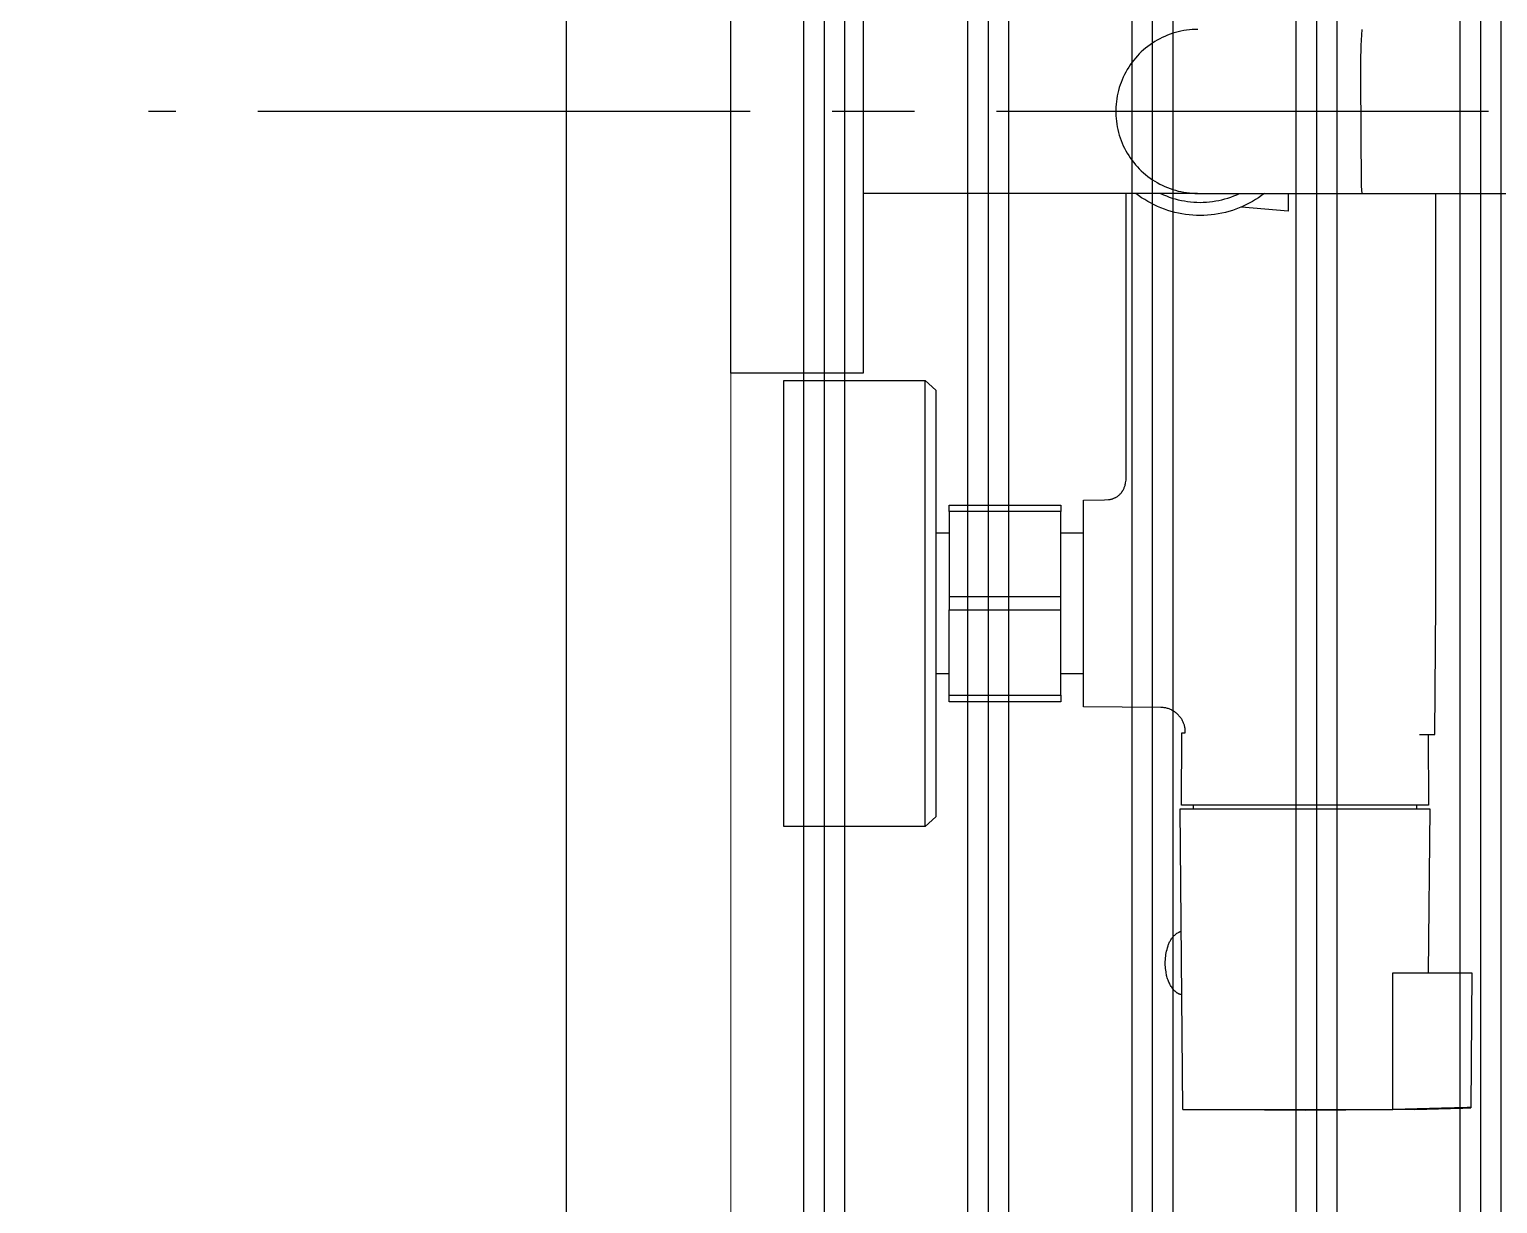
# Model space of a CAD drawing. Header units: inches. Extents: x -12478 to 399182, y -16583 to 525552.
# Drawn here: x 57992.5 to 58216.2, y 5479.4 to 5658.4 of the extents above; entities that cross this region are included whole.
import ezdxf

# ---------------------------------------------------------------- set-up
doc = ezdxf.new("R2010")
doc.units = ezdxf.units.IN
doc.header["$LTSCALE"] = 1000
doc.header["$MEASUREMENT"] = 0
doc.linetypes.add('CENTER2', pattern=[1.125, 0.75, -0.125, 0.125, -0.125])
for name, color, linetype in [('8', 8, 'Continuous'), ('A-ANNO-TXT3', 252, 'Continuous'), ('A-WALL', 7, 'Continuous')]:
    doc.layers.add(name, color=color, linetype=linetype)
doc.layers.add('CQ Marble', color=6, linetype='Continuous', lineweight=0)
doc.layers.add('Sanitary', color=253, linetype='Continuous', lineweight=0)
doc.layers.add('Default', color=7, linetype='Continuous', true_color=0x000000)

# ---------------------------------------------------------------- blocks, each defined once
blk = doc.blocks.new('Raindance S Showerpipe 300 1jet+thermostat 27114000 top')
at = {"layer": 'Default', "color": 0}
for p, q in [((300.88, -975.09), (380.69, -975.09)), ((300.88, -995.25), (300.88, -975.09)), ((231.79, -1004.69), (231.79, -983.19)), ((231.79, -983.19), (299.79, -983.19)), ((299.79, -983.19), (299.79, -1004.69)), ((380.69, -995.25), (300.88, -995.25)), ((328.28, -1046.18), (328.28, -995.25)), ((233.28, -1006.36), (231.79, -1004.69)), ((231.79, -1004.69), (282.09, -1004.69)), ((298.3, -1006.36), (233.28, -1006.36)), ((255.07, -1008.39), (255.07, -1006.36)), ((276.51, -1008.39), (276.51, -1006.36)), ((282.09, -1004.69), (294.73, -1004.69)), ((294.73, -1004.69), (298.52, -1004.69)), ((299.79, -1004.69), (298.3, -1006.36)), ((298.52, -1004.69), (299.48, -1004.69)), ((299.48, -1004.69), (299.72, -1004.69)), ((299.72, -1004.69), (299.77, -1004.69)), ((299.77, -1004.69), (299.78, -1004.69)), ((299.78, -1004.69), (299.79, -1004.69)), ((299.79, -1004.69), (299.79, -1004.69)), ((299.79, -1004.69), (299.79, -1004.69)), ((250.79, -1025.39), (250.79, -1008.39)), ((250.79, -1008.39), (251.79, -1008.39)), ((251.79, -1008.39), (251.79, -1025.39)), ((251.79, -1008.39), (264.79, -1008.39)), ((279.79, -1008.39), (264.79, -1008.39)), ((264.79, -1008.39), (264.79, -1025.39)), ((266.79, -1025.39), (266.79, -1008.39)), ((279.79, -1008.39), (280.79, -1008.39)), ((279.79, -1025.39), (279.79, -1008.39)), ((280.79, -1008.39), (280.79, -1025.39)), ((251.79, -1025.39), (250.79, -1025.39)), ((251.79, -1025.39), (266.79, -1025.39)), ((255.07, -1028.84), (255.07, -1025.39)), ((266.79, -1025.39), (279.79, -1025.39)), ((276.51, -1028.84), (276.51, -1025.39)), ((280.79, -1025.39), (279.79, -1025.39)), ((249.94, -1040.59), (250.04, -1028.84)), ((250.04, -1028.84), (281.54, -1028.84)), ((281.54, -1028.84), (281.56, -1032.02)), ((281.56, -1032.02), (281.61, -1032.66)), ((281.61, -1032.66), (281.62, -1032.7)), ((281.62, -1032.7), (281.63, -1032.8)), ((281.63, -1032.8), (281.65, -1032.9)), ((281.65, -1032.9), (281.67, -1033)), ((281.67, -1033), (281.69, -1033.09)), ((281.69, -1033.09), (281.72, -1033.19)), ((281.72, -1033.19), (281.75, -1033.28)), ((281.75, -1033.28), (281.78, -1033.37)), ((281.78, -1033.37), (281.82, -1033.47)), ((281.82, -1033.47), (281.86, -1033.56)), ((281.86, -1033.56), (281.9, -1033.64)), ((281.9, -1033.64), (281.94, -1033.73)), ((281.94, -1033.73), (281.99, -1033.82)), ((281.99, -1033.82), (282.04, -1033.9)), ((282.04, -1033.9), (282.1, -1033.99)), ((282.1, -1033.99), (282.15, -1034.07)), ((282.15, -1034.07), (282.21, -1034.14)), ((282.21, -1034.14), (282.28, -1034.22)), ((282.28, -1034.22), (282.34, -1034.3)), ((282.34, -1034.3), (282.41, -1034.37)), ((282.41, -1034.37), (282.48, -1034.44)), ((282.48, -1034.44), (282.55, -1034.5)), ((282.55, -1034.5), (282.62, -1034.57)), ((282.62, -1034.57), (282.7, -1034.63)), ((282.7, -1034.63), (282.78, -1034.69)), ((282.78, -1034.69), (282.86, -1034.75)), ((282.86, -1034.75), (282.94, -1034.8)), ((282.94, -1034.8), (283.04, -1034.86)), ((283.04, -1034.86), (283.14, -1034.91)), ((283.14, -1034.91), (283.24, -1034.96)), ((283.24, -1034.96), (283.35, -1035.01)), ((283.35, -1035.01), (283.45, -1035.05)), ((283.45, -1035.05), (283.56, -1035.09)), ((283.56, -1035.09), (283.67, -1035.13)), ((283.67, -1035.13), (283.78, -1035.16)), ((283.78, -1035.16), (283.91, -1035.2)), ((283.91, -1035.2), (284.05, -1035.23)), ((284.05, -1035.23), (284.18, -1035.25)), ((284.18, -1035.25), (284.37, -1035.29)), ((284.37, -1035.29), (284.57, -1035.31)), ((284.57, -1035.31), (284.77, -1035.33)), ((284.77, -1035.33), (284.96, -1035.34)), ((284.96, -1035.34), (285.16, -1035.34)), ((285.05, -1035.34), (285.08, -1035.34)), ((285.16, -1035.34), (328.28, -1035.34)), ((334.41, -1035.5), (334.04, -1035.72)), ((334.78, -1035.28), (334.41, -1035.5)), ((335.16, -1035.08), (334.78, -1035.28)), ((335.55, -1034.9), (335.16, -1035.08)), ((335.95, -1034.72), (335.55, -1034.9)), ((336.35, -1034.56), (335.95, -1034.72)), ((336.75, -1034.42), (336.35, -1034.56)), ((337.17, -1034.28), (336.75, -1034.42)), ((337.58, -1034.17), (337.17, -1034.28)), ((338, -1034.06), (337.58, -1034.17)), ((338.42, -1033.97), (338, -1034.06)), ((338.85, -1033.9), (338.42, -1033.97)), ((339.27, -1033.84), (338.85, -1033.9)), ((339.7, -1033.8), (339.27, -1033.84)), ((340.13, -1033.77), (339.7, -1033.8)), ((340.57, -1033.75), (340.13, -1033.77)), ((341, -1033.75), (340.57, -1033.75)), ((341.43, -1033.77), (341, -1033.75)), ((341.86, -1033.8), (341.43, -1033.77)), ((342.29, -1033.84), (341.86, -1033.8)), ((342.72, -1033.9), (342.29, -1033.84)), ((343.14, -1033.97), (342.72, -1033.9)), ((343.56, -1034.06), (343.14, -1033.97)), ((343.98, -1034.17), (343.56, -1034.06)), ((344.4, -1034.28), (343.98, -1034.17)), ((344.81, -1034.42), (344.4, -1034.28)), ((345.21, -1034.56), (344.81, -1034.42)), ((345.61, -1034.72), (345.21, -1034.56)), ((346.01, -1034.9), (345.61, -1034.72)), ((346.4, -1035.08), (346.01, -1034.9)), ((346.78, -1035.28), (346.4, -1035.08)), ((347.16, -1035.5), (346.78, -1035.28)), ((347.52, -1035.72), (347.16, -1035.5)), ((327.33, -1038.16), (327.63, -1037.69)), ((327.63, -1037.69), (327.95, -1037.23)), ((327.95, -1037.23), (328.28, -1036.79)), ((331.72, -1037.64), (331.43, -1037.96)), ((332.02, -1037.33), (331.72, -1037.64)), ((332.33, -1037.04), (332.02, -1037.33)), ((332.66, -1036.75), (332.33, -1037.04)), ((332.99, -1036.48), (332.66, -1036.75)), ((333.33, -1036.21), (332.99, -1036.48)), ((333.68, -1035.96), (333.33, -1036.21)), ((334.04, -1035.72), (333.68, -1035.96)), ((347.88, -1035.96), (347.52, -1035.72)), ((348.23, -1036.21), (347.88, -1035.96)), ((348.58, -1036.48), (348.23, -1036.21)), ((348.91, -1036.75), (348.58, -1036.48)), ((349.23, -1037.04), (348.91, -1036.75)), ((349.54, -1037.33), (349.23, -1037.04)), ((349.85, -1037.64), (349.54, -1037.33)), ((350.14, -1037.96), (349.85, -1037.64)), ((326.08, -1040.63), (326.29, -1040.12)), ((326.29, -1040.12), (326.53, -1039.61)), ((326.53, -1039.61), (326.78, -1039.12)), ((326.78, -1039.12), (327.04, -1038.63)), ((327.04, -1038.63), (327.33, -1038.16)), ((329.92, -1040.06), (329.71, -1040.44)), ((330.14, -1039.69), (329.92, -1040.06)), ((330.37, -1039.33), (330.14, -1039.69)), ((330.62, -1038.97), (330.37, -1039.33)), ((330.88, -1038.63), (330.62, -1038.97)), ((331.14, -1038.29), (330.88, -1038.63)), ((331.43, -1037.96), (331.14, -1038.29)), ((350.42, -1038.29), (350.14, -1037.96)), ((350.69, -1038.63), (350.42, -1038.29)), ((350.94, -1038.97), (350.69, -1038.63)), ((351.19, -1039.33), (350.94, -1038.97)), ((351.42, -1039.69), (351.19, -1039.33)), ((351.64, -1040.06), (351.42, -1039.69)), ((351.85, -1040.44), (351.64, -1040.06)), ((206.99, -1042.51), (207.13, -1042.4)), ((207.13, -1042.4), (207.28, -1042.29)), ((207.28, -1042.29), (207.43, -1042.19)), ((207.43, -1042.19), (207.58, -1042.1)), ((207.58, -1042.1), (207.74, -1042.01)), ((207.74, -1042.01), (207.9, -1041.93)), ((207.9, -1041.93), (208.06, -1041.85)), ((208.06, -1041.85), (208.23, -1041.78)), ((208.23, -1041.78), (208.39, -1041.71)), ((208.39, -1041.71), (208.56, -1041.65)), ((208.56, -1041.65), (208.74, -1041.59)), ((208.74, -1041.59), (208.91, -1041.54)), ((208.91, -1041.54), (209.08, -1041.5)), ((209.08, -1041.5), (209.26, -1041.46)), ((209.26, -1041.46), (209.44, -1041.43)), ((209.44, -1041.43), (209.62, -1041.41)), ((209.62, -1041.41), (209.88, -1041.37)), ((209.88, -1041.37), (210.15, -1041.34)), ((210.15, -1041.34), (210.41, -1041.31)), ((210.41, -1041.31), (210.68, -1041.3)), ((210.68, -1041.3), (210.95, -1041.29)), ((210.95, -1041.29), (211.21, -1041.3)), ((211.21, -1041.3), (211.48, -1041.31)), ((211.48, -1041.31), (211.75, -1041.33)), ((211.75, -1041.33), (212.01, -1041.36)), ((212.01, -1041.36), (212.28, -1041.4)), ((212.28, -1041.4), (212.54, -1041.44)), ((212.54, -1041.44), (212.8, -1041.5)), ((212.8, -1041.5), (213.06, -1041.56)), ((213.06, -1041.56), (213.32, -1041.64)), ((213.32, -1041.64), (213.45, -1041.67)), ((213.45, -1041.67), (213.58, -1041.71)), ((213.58, -1041.71), (213.71, -1041.75)), ((213.71, -1041.75), (213.83, -1041.79)), ((213.83, -1041.79), (213.95, -1041.84)), ((213.95, -1041.84), (214.08, -1041.9)), ((214.08, -1041.9), (214.2, -1041.96)), ((214.2, -1041.96), (214.31, -1042.02)), ((214.31, -1042.02), (214.43, -1042.09)), ((214.43, -1042.09), (214.54, -1042.16)), ((214.54, -1042.16), (214.65, -1042.24)), ((214.65, -1042.24), (214.76, -1042.31)), ((214.76, -1042.31), (214.86, -1042.4)), ((214.86, -1042.4), (214.97, -1042.48)), ((249.43, -1042.46), (249.49, -1042.34)), ((249.49, -1042.34), (249.55, -1042.22)), ((249.55, -1042.22), (249.61, -1042.1)), ((249.61, -1042.1), (249.66, -1041.98)), ((249.66, -1041.98), (249.71, -1041.86)), ((249.71, -1041.86), (249.76, -1041.73)), ((249.76, -1041.73), (249.79, -1041.61)), ((249.79, -1041.61), (249.83, -1041.48)), ((249.83, -1041.48), (249.86, -1041.36)), ((249.86, -1041.36), (249.88, -1041.23)), ((249.88, -1041.23), (249.9, -1041.11)), ((249.9, -1041.11), (249.92, -1040.98)), ((249.92, -1040.98), (249.93, -1040.85)), ((249.93, -1040.85), (249.94, -1040.72)), ((249.94, -1040.72), (249.94, -1040.59)), ((325.39, -1042.74), (325.54, -1042.21)), ((325.54, -1042.21), (325.7, -1041.68)), ((325.7, -1041.68), (325.88, -1041.15)), ((325.88, -1041.15), (326.08, -1040.63)), ((327.58, -1042.36), (327.44, -1042.82)), ((327.73, -1041.9), (327.58, -1042.36)), ((327.9, -1041.46), (327.73, -1041.9)), ((328.08, -1041.01), (327.9, -1041.46)), ((328.28, -1040.58), (328.08, -1041.01)), ((328.88, -1042.43), (328.76, -1042.84)), ((329.02, -1042.02), (328.88, -1042.43)), ((329.17, -1041.62), (329.02, -1042.02)), ((329.34, -1041.22), (329.17, -1041.62)), ((329.52, -1040.83), (329.34, -1041.22)), ((329.71, -1040.44), (329.52, -1040.83)), ((352.04, -1040.83), (351.85, -1040.44)), ((352.22, -1041.22), (352.04, -1040.83)), ((352.39, -1041.62), (352.22, -1041.22)), ((352.54, -1042.02), (352.39, -1041.62)), ((352.68, -1042.43), (352.54, -1042.02)), ((352.81, -1042.84), (352.68, -1042.43)), ((188.49, -1062.58), (188.66, -1044.03)), ((188.66, -1043.98), (234.49, -1043.58)), ((188.66, -1043.98), (188.66, -1043.98)), ((188.66, -1043.98), (188.66, -1047.41)), ((188.66, -1044.03), (188.66, -1043.98)), ((206.14, -1043.82), (206.15, -1043.76)), ((206.15, -1043.76), (206.17, -1043.69)), ((206.17, -1043.69), (206.19, -1043.62)), ((206.19, -1043.62), (206.21, -1043.56)), ((206.21, -1043.56), (206.23, -1043.49)), ((206.23, -1043.49), (206.25, -1043.43)), ((206.25, -1043.43), (206.28, -1043.36)), ((206.28, -1043.36), (206.31, -1043.3)), ((206.31, -1043.3), (206.34, -1043.24)), ((206.34, -1043.24), (206.38, -1043.18)), ((206.38, -1043.18), (206.41, -1043.12)), ((206.41, -1043.12), (206.45, -1043.06)), ((206.45, -1043.06), (206.49, -1043)), ((206.49, -1043), (206.53, -1042.95)), ((206.53, -1042.95), (206.57, -1042.89)), ((206.57, -1042.89), (206.62, -1042.84)), ((206.62, -1042.84), (206.67, -1042.79)), ((206.67, -1042.79), (206.71, -1042.74)), ((206.71, -1042.74), (206.85, -1042.62)), ((206.85, -1042.62), (206.99, -1042.51)), ((214.97, -1042.48), (215.06, -1042.57)), ((215.06, -1042.57), (215.16, -1042.67)), ((215.16, -1042.67), (215.25, -1042.76)), ((215.25, -1042.76), (215.34, -1042.86)), ((215.34, -1042.86), (215.43, -1042.96)), ((215.43, -1042.96), (215.51, -1043.07)), ((215.51, -1043.07), (215.59, -1043.18)), ((215.59, -1043.18), (215.66, -1043.29)), ((215.66, -1043.29), (215.69, -1043.34)), ((215.69, -1043.34), (215.71, -1043.4)), ((215.71, -1043.4), (215.74, -1043.45)), ((215.74, -1043.45), (215.76, -1043.51)), ((215.76, -1043.51), (215.78, -1043.57)), ((215.78, -1043.57), (215.79, -1043.62)), ((215.79, -1043.62), (215.81, -1043.68)), ((215.81, -1043.68), (215.82, -1043.74)), ((234.49, -1043.58), (234.49, -1081.58)), ((235.05, -1081.38), (235.05, -1043.78)), ((235.05, -1043.78), (246.05, -1043.83)), ((246.05, -1043.83), (246.05, -1044.34)), ((246.05, -1044.34), (246.26, -1044.34)), ((246.26, -1044.34), (246.38, -1044.34)), ((246.38, -1044.34), (246.5, -1044.33)), ((246.5, -1044.33), (246.62, -1044.32)), ((246.62, -1044.32), (246.74, -1044.31)), ((246.74, -1044.31), (246.86, -1044.29)), ((246.86, -1044.29), (246.98, -1044.27)), ((246.98, -1044.27), (247.1, -1044.24)), ((247.1, -1044.24), (247.22, -1044.21)), ((247.22, -1044.21), (247.34, -1044.17)), ((247.34, -1044.17), (247.45, -1044.13)), ((247.45, -1044.13), (247.56, -1044.09)), ((247.56, -1044.09), (247.69, -1044.04)), ((247.69, -1044.04), (247.81, -1043.98)), ((247.81, -1043.98), (247.92, -1043.92)), ((247.92, -1043.92), (248.04, -1043.86)), ((248.04, -1043.86), (248.15, -1043.79)), ((248.15, -1043.79), (248.26, -1043.71)), ((248.26, -1043.71), (248.37, -1043.64)), ((248.37, -1043.64), (248.48, -1043.56)), ((248.48, -1043.56), (248.58, -1043.47)), ((248.58, -1043.47), (248.68, -1043.38)), ((248.68, -1043.38), (248.78, -1043.29)), ((248.78, -1043.29), (248.87, -1043.2)), ((248.87, -1043.2), (248.96, -1043.1)), ((248.96, -1043.1), (249.05, -1043)), ((249.05, -1043), (249.13, -1042.9)), ((249.13, -1042.9), (249.21, -1042.79)), ((249.21, -1042.79), (249.29, -1042.68)), ((249.29, -1042.68), (249.36, -1042.57)), ((249.36, -1042.57), (249.43, -1042.46)), ((325.01, -1044.93), (325.08, -1044.38)), ((325.08, -1044.38), (325.16, -1043.83)), ((325.16, -1043.83), (325.27, -1043.29)), ((325.27, -1043.29), (325.39, -1042.74)), ((327.13, -1044.22), (327.05, -1044.69)), ((327.21, -1043.75), (327.13, -1044.22)), ((327.32, -1043.28), (327.21, -1043.75)), ((327.44, -1042.82), (327.32, -1043.28)), ((328.4, -1044.53), (328.35, -1044.96)), ((328.47, -1044.1), (328.4, -1044.53)), ((328.55, -1043.68), (328.47, -1044.1)), ((328.64, -1043.26), (328.55, -1043.68)), ((328.76, -1042.84), (328.64, -1043.26)), ((352.92, -1043.26), (352.81, -1042.84)), ((353.01, -1043.68), (352.92, -1043.26)), ((353.1, -1044.1), (353.01, -1043.68)), ((353.16, -1044.53), (353.1, -1044.1)), ((353.21, -1044.96), (353.16, -1044.53)), ((234.49, -1045.58), (235.05, -1045.58)), ((324.92, -1046.6), (324.93, -1046.04)), ((324.93, -1047.15), (324.92, -1046.6)), ((324.93, -1046.04), (324.96, -1045.49)), ((324.96, -1045.49), (325.01, -1044.93)), ((326.93, -1046.12), (326.92, -1046.6)), ((326.92, -1046.6), (326.93, -1047.08)), ((326.95, -1045.64), (326.93, -1046.12)), ((327, -1045.16), (326.95, -1045.64)), ((327.05, -1044.69), (327, -1045.16)), ((328.29, -1045.82), (328.28, -1046.25)), ((328.28, -1046.25), (328.28, -1071.24)), ((328.31, -1045.39), (328.29, -1045.82)), ((328.35, -1044.96), (328.31, -1045.39)), ((353.25, -1045.39), (353.21, -1044.96)), ((353.27, -1045.82), (353.25, -1045.39)), ((353.28, -1046.25), (353.27, -1045.82)), ((188.66, -1047.41), (188.66, -1075.94)), ((324.96, -1047.71), (324.93, -1047.15)), ((325.01, -1048.26), (324.96, -1047.71)), ((325.08, -1048.81), (325.01, -1048.26)), ((325.16, -1049.36), (325.08, -1048.81)), ((326.93, -1047.08), (326.95, -1047.55)), ((326.95, -1047.55), (327, -1048.03)), ((327, -1048.03), (327.05, -1048.51)), ((327.05, -1048.51), (327.13, -1048.98)), ((327.13, -1048.98), (327.21, -1049.45)), ((325.27, -1049.91), (325.16, -1049.36)), ((325.39, -1050.45), (325.27, -1049.91)), ((325.54, -1050.99), (325.39, -1050.45)), ((325.7, -1051.52), (325.54, -1050.99)), ((327.21, -1049.45), (327.32, -1049.92)), ((327.32, -1049.92), (327.44, -1050.38)), ((327.44, -1050.38), (327.58, -1050.84)), ((327.58, -1050.84), (327.73, -1051.29)), ((327.73, -1051.29), (327.9, -1051.74)), ((325.59, -1059.99), (326.21, -1052.9)), ((325.88, -1052.04), (325.7, -1051.52)), ((326.08, -1052.56), (325.88, -1052.04)), ((326.29, -1053.07), (326.08, -1052.56)), ((326.53, -1053.58), (326.29, -1053.07)), ((326.78, -1054.07), (326.53, -1053.58)), ((327.9, -1051.74), (328.08, -1052.18)), ((328.08, -1052.18), (328.28, -1052.62)), ((327.04, -1054.56), (326.78, -1054.07)), ((327.33, -1055.04), (327.04, -1054.56)), ((327.63, -1055.51), (327.33, -1055.04)), ((327.95, -1055.96), (327.63, -1055.51)), ((328.28, -1056.41), (327.95, -1055.96)), ((328.28, -1059.99), (325.59, -1059.99)), ((188.66, -1081.13), (188.49, -1062.58)), ((329.37, -1071.15), (328.28, -1071.24)), ((328.28, -1071.24), (328.28, -1463.19)), ((345.88, -1071.04), (329.37, -1071.15)), ((348.35, -1071.04), (345.88, -1071.04)), ((350.82, -1071.1), (348.35, -1071.04)), ((353.28, -1071.24), (350.82, -1071.1)), ((188.87, -1083.38), (188.66, -1075.94)), ((188.66, -1075.94), (209.49, -1075.97)), ((209.49, -1075.97), (209.49, -1088.01)), ((188.71, -1081.18), (188.66, -1079.21)), ((188.66, -1079.21), (188.87, -1086.64)), ((235.05, -1079.58), (234.49, -1079.58)), ((245.79, -1080.02), (245.79, -1082.34)), ((234.49, -1081.58), (209.49, -1081.36)), ((245.79, -1081.33), (235.05, -1081.38)), ((245.79, -1082.34), (265.79, -1082.53)), ((265.79, -1082.53), (328.28, -1082.53)), ((188.95, -1087.31), (188.87, -1083.38)), ((188.87, -1086.64), (188.91, -1087.66)), ((188.91, -1087.66), (188.92, -1087.74)), ((188.92, -1087.74), (188.92, -1087.79)), ((188.92, -1087.79), (188.92, -1087.8)), ((188.92, -1087.8), (188.93, -1087.81)), ((188.93, -1087.81), (188.93, -1087.82)), ((188.93, -1087.82), (188.93, -1087.82)), ((188.93, -1087.82), (188.93, -1087.82)), ((188.93, -1087.82), (188.93, -1087.82)), ((188.93, -1087.82), (188.93, -1087.83)), ((188.93, -1087.83), (188.93, -1087.83)), ((188.93, -1087.83), (188.93, -1087.83)), ((188.93, -1087.83), (188.93, -1087.83)), ((188.93, -1087.83), (188.93, -1087.83)), ((188.93, -1087.83), (188.93, -1087.83)), ((188.93, -1087.83), (188.93, -1087.83)), ((188.93, -1087.83), (188.93, -1087.83)), ((188.93, -1087.83), (188.93, -1087.83)), ((188.93, -1087.83), (188.93, -1087.83)), ((188.93, -1087.83), (188.93, -1087.83)), ((188.93, -1087.83), (188.93, -1087.83)), ((188.93, -1087.83), (188.93, -1087.83)), ((188.93, -1087.83), (188.93, -1087.83)), ((188.93, -1087.83), (188.93, -1087.83)), ((188.93, -1087.83), (188.93, -1087.83)), ((188.93, -1087.83), (188.93, -1087.83)), ((188.93, -1087.83), (188.93, -1087.83)), ((188.93, -1087.83), (188.93, -1087.83)), ((188.93, -1087.83), (188.93, -1087.83)), ((188.93, -1087.83), (188.93, -1087.83)), ((188.93, -1087.83), (188.93, -1087.83)), ((188.93, -1087.83), (188.93, -1087.83)), ((188.93, -1087.83), (188.93, -1087.83)), ((188.93, -1087.83), (188.93, -1087.83)), ((188.93, -1087.83), (188.93, -1087.83)), ((188.93, -1087.83), (188.93, -1087.83)), ((188.93, -1087.83), (188.93, -1087.83)), ((188.93, -1087.83), (188.93, -1087.83)), ((188.93, -1087.83), (188.93, -1087.83)), ((188.93, -1087.83), (188.93, -1087.83)), ((188.93, -1087.83), (188.93, -1087.83)), ((188.93, -1087.83), (188.93, -1087.83)), ((188.93, -1087.83), (188.93, -1087.83)), ((188.93, -1087.83), (188.93, -1087.83)), ((188.93, -1087.83), (188.93, -1087.83)), ((188.93, -1087.83), (188.93, -1087.83)), ((188.93, -1087.83), (188.93, -1087.83)), ((188.93, -1087.83), (188.94, -1087.83)), ((209.49, -1088.01), (188.93, -1087.83)), ((188.93, -1087.83), (188.93, -1087.83)), ((188.94, -1087.75), (188.95, -1087.58)), ((188.94, -1087.78), (188.94, -1087.75)), ((188.94, -1087.81), (188.94, -1087.78)), ((188.94, -1087.82), (188.94, -1087.81)), ((188.94, -1087.81), (188.94, -1087.81)), ((188.94, -1087.83), (188.94, -1087.82)), ((188.94, -1087.82), (188.94, -1087.82)), ((188.94, -1087.82), (188.94, -1087.82)), ((188.95, -1087.58), (188.95, -1087.31))]:
    blk.add_line(p, q, dxfattribs=at)

msp = doc.modelspace()

# ---------------------------------------------------------------- hatches: boundary and pattern name
at = {"layer": '8'}
h = msp.add_hatch(dxfattribs=at)
h.set_pattern_fill('PLAST', color=8, scale=100, angle=90)
h.set_pattern_definition([(90, (46791.716, 0), (-25, 2e-15), []), (90, (46788.591, 2e-16), (-25, 2e-15), []), (90, (46785.466, 4e-16), (-25, 2e-15), [])])
h.paths.add_polyline_path([(58099.34, 6224.53), (59764.34, 6224.53), (59764.34, 5067.31), (58099.34, 5067.31)])

# ---------------------------------------------------------------- linework, layer by layer
at = {"layer": 'A-ANNO-TXT3', "linetype": 'CENTER2', "ltscale": 0.1}
msp.add_line((58777.31, 5645.92, 0), (58010.62, 5645.92, 0), dxfattribs=at)
at = {"layer": 'A-WALL', "elevation": 0}
msp.add_lwpolyline([(60131.04, 8586.05), (60139.32, 9914.56), (59789.32, 9914.56), (59789.33, 6349.54), (56414.33, 6349.51), (56414.34, 6349.53), (56414.34, 6349.53), (56414.34, 6149.53), (56414.34, 6149.53), (56414.35, 4947.02), (56514.35, 4947.02), (56514.33, 6249.51), (57974.34, 6249.53), (57974.34, 4992.29), (58074.34, 4992.29), (58074.34, 6249.53), (59789.33, 6249.54), (59789.35, 4944.56), (60139.35, 4944.56), (60139.34, 6249.56)], close=True, dxfattribs=at)
at = {"layer": 'CQ Marble', "elevation": 0}
msp.add_lwpolyline([(56514.35, 4947.02), (56539.35, 4946.95), (56539.33, 6024.44), (57949.34, 6024.45), (57949.34, 4967.29), (58099.34, 4967.29), (58099.34, 6224.53), (59764.33, 6224.54), (59764.35, 4919.56), (59889.37, 4919.56)], dxfattribs=at)
msp.add_lwpolyline([(58099.34, 6224.53), (59764.34, 6224.53), (59764.34, 5067.31), (58099.34, 5067.31)], close=True, dxfattribs=at)

# ---------------------------------------------------------------- block references
at = {"layer": 'Sanitary', "rotation": 90}
msp.add_blockref('Raindance S Showerpipe 300 1jet+thermostat 27114000 top', (57124.25, 5305.13, 0), dxfattribs=at)

doc.saveas('drawing.dxf')
